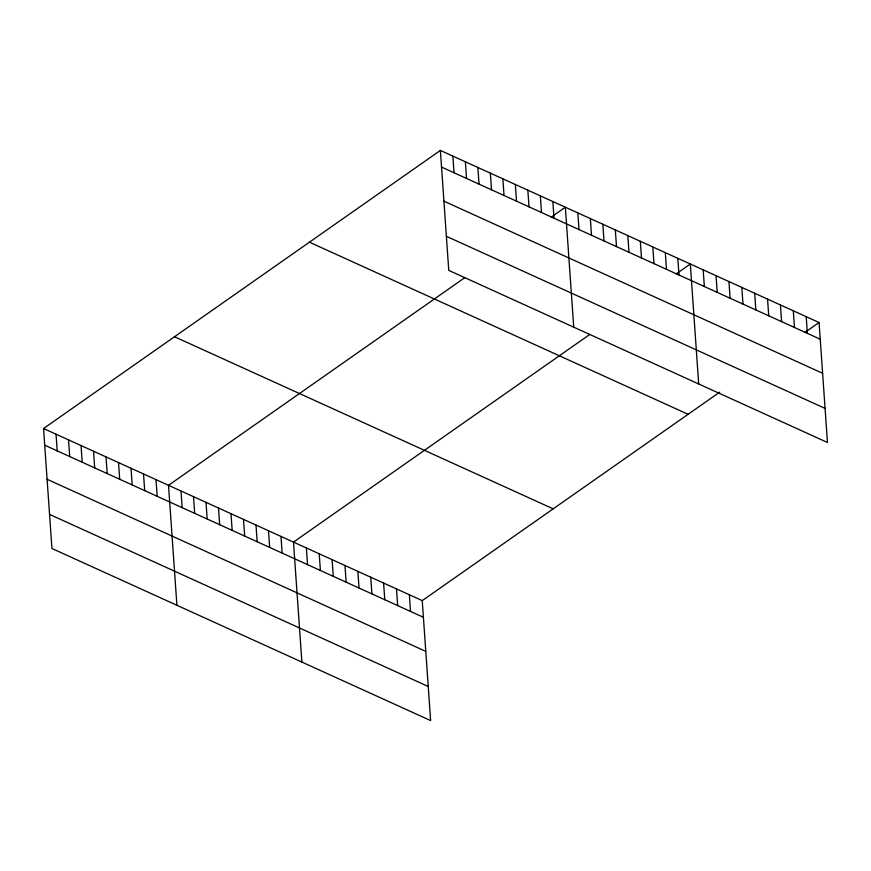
<?xml version="1.0" encoding="UTF-8"?>
<svg xmlns="http://www.w3.org/2000/svg" width="871" height="871" viewBox="0 0 871 871"><rect width="100%" height="100%" fill="white"/><g stroke="black" fill="none" stroke-linecap="round" stroke-linejoin="round"><path stroke-width="1.31" d="M719.762 392.113L422.239 600.62L430.622 720.578L51.933 548.48L43.55 428.521L440.378 150.422L819.067 322.52L827.45 442.479L448.761 270.38L440.378 150.422M464.94 277.577L168.517 485.31L176.911 605.269M551.158 217.162L565.344 207.222L573.728 327.18M589.907 334.366L293.483 542.1L301.878 662.058M676.125 273.951L690.311 264.011L698.694 383.969M804.88 332.461L819.067 322.52M441.543 167.09L820.232 339.189M443.927 201.179L822.616 373.278M446.377 236.302L825.066 408.39M309.423 242.192L688.112 414.291M174.505 336.75L553.194 508.849M43.55 428.521L422.239 600.62M44.715 445.19L423.404 617.289M47.099 479.279L425.788 651.366M49.56 514.391L428.249 686.49M806.187 316.674L807.352 333.343M793.307 310.816L794.472 327.485M780.438 304.97L781.603 321.639M767.558 299.112L768.723 315.781M754.689 293.266L755.854 309.934M741.809 287.408L742.974 304.088M728.929 281.562L730.094 298.23M716.06 275.715L717.225 292.384M703.18 269.858L704.345 286.526M677.812 258.328L678.977 274.996M665.313 252.644L666.478 269.324M652.815 246.972L653.979 263.641M640.316 241.289L641.492 257.958M627.828 235.616L628.993 252.285M615.329 229.933L616.494 246.602M602.83 224.25L603.995 240.919M590.331 218.577L591.496 235.246M577.832 212.894L578.997 229.563M552.845 201.539L554.01 218.207M540.347 195.855L541.512 212.524M527.848 190.183L529.013 206.852M515.349 184.5L516.514 201.168M502.861 178.816L504.026 195.496M490.362 173.144L491.527 189.813M477.863 167.461L479.028 184.129M465.364 161.788L466.529 178.457M452.866 156.105L454.031 172.774M409.359 594.762L410.524 611.431M396.49 588.916L397.655 605.585M383.61 583.058L384.775 599.727M370.741 577.212L371.906 593.88M357.861 571.365L359.026 588.034M344.981 565.508L346.157 582.176M332.112 559.661L333.277 576.33M319.232 553.804L320.397 570.472M306.363 547.957L307.528 564.626M280.985 536.427L282.15 553.096M268.486 530.744L269.662 547.413M255.998 525.071L257.163 541.74M243.499 519.388L244.664 536.057M231 513.705L232.165 530.374M218.501 508.033L219.666 524.701M206.002 502.349L207.178 519.018M193.514 496.666L194.679 513.346M181.016 490.994L182.181 507.662M156.018 479.638L157.183 496.307M143.519 473.955L144.695 490.623M131.031 468.271L132.196 484.94M118.532 462.599L119.697 479.268M106.033 456.916L107.198 473.584M93.535 451.232L94.699 467.912M81.036 445.56L82.201 462.229M68.548 439.877L69.713 456.546M56.049 434.204L57.214 450.873"/></g></svg>
